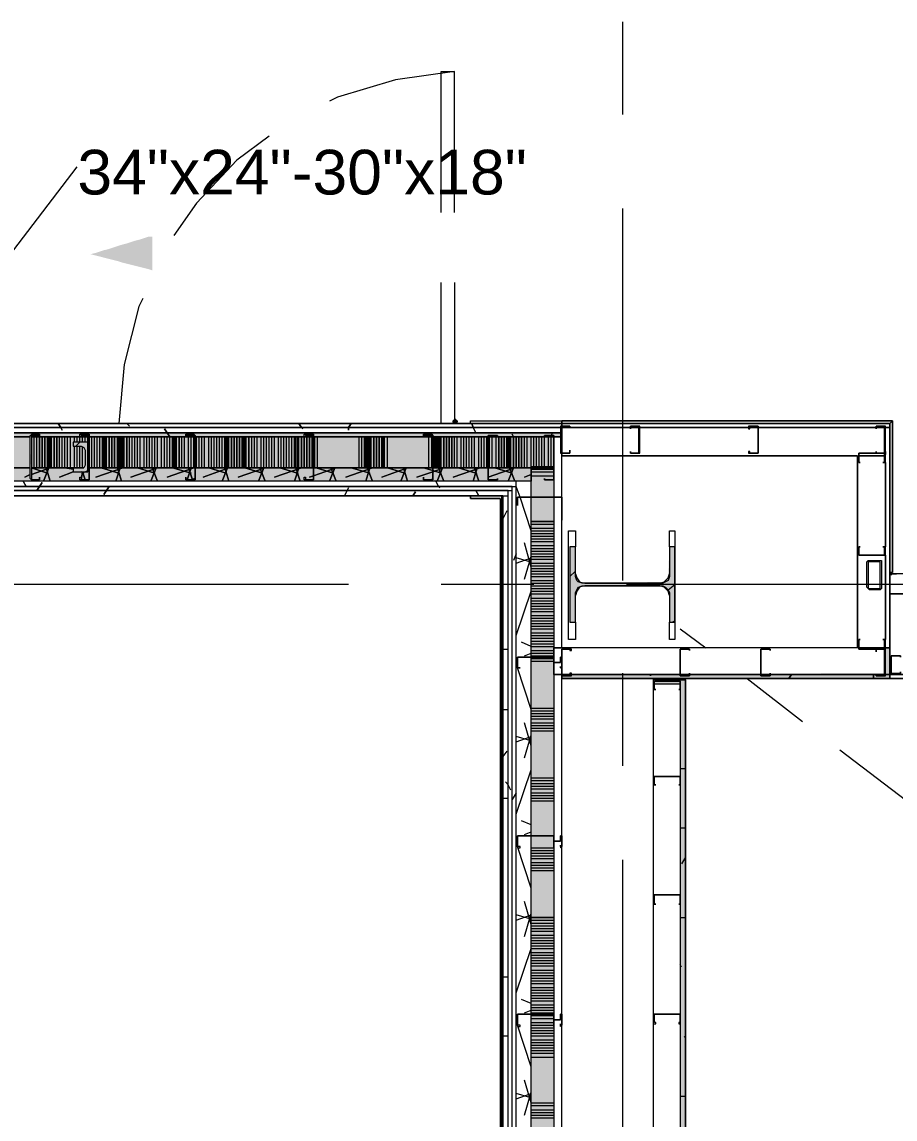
# Model space of a CAD drawing. Header units: metres. Extents: x 39 to 278, y -7 to 151.
# Drawn here: x 71.822 to 74.801, y 32.692 to 36.437 of the extents above; entities that cross this region are included whole.
import ezdxf

# ---------------------------------------------------------------- set-up
doc = ezdxf.new("R2010")
doc.units = ezdxf.units.M
doc.layers.add('HVAC - Ductos', color=5, linetype='Continuous', lineweight=50)
doc.layers.add('PDF_Geometry', color=7, linetype='Continuous', true_color=0xaaaaaa)
doc.layers.add('PDF_Solid Fills', color=7, linetype='Continuous', true_color=0xffffff)
doc.layers.add('PDF_Text', color=7, linetype='Continuous')
doc.styles.add('PDF Helvetica', font='')
doc.styles.get('PDF Helvetica').set_extended_font_data('Helvetica')

msp = doc.modelspace()

# ---------------------------------------------------------------- hatches: boundary and pattern name
at = {"layer": 'HVAC - Ductos', "lineweight": 0, "transparency": 33554559}
msp.add_hatch(color=256, dxfattribs=at).paths.add_polyline_path([(72.2527, 35.5933), (72.2665, 35.5888), (72.2665, 35.7034), (72.2527, 35.7034), (72.239, 35.6988), (72.2253, 35.6942), (72.2069, 35.6896), (72.1794, 35.6804), (72.1611, 35.6758), (72.1198, 35.662), (72.1015, 35.6575), (72.074, 35.6484), (72.0557, 35.6438), (72.1473, 35.6208), (72.1611, 35.6162)])
at = {"layer": 'PDF_Solid Fills', "lineweight": 0, "transparency": 33554559}
for points in [[(70.0985, 35.0342), (70.0985, 35.0204), (73.6598, 35.0204), (73.6598, 35.0342)], [(70.0985, 35.0342), (70.0985, 35.0204), (73.6598, 35.0204), (73.6598, 35.0342)], [(72.0327, 34.9196), (71.9961, 34.915), (71.9961, 34.9012), (72.0465, 34.9012), (72.0465, 35.002), (71.9961, 35.002), (71.9961, 34.9883), (72.0327, 34.9883), (72.0373, 34.9838)], [(72.0465, 34.915), (72.0465, 34.9012), (71.9961, 34.9012), (71.9961, 34.915), (70.1994, 34.915), (70.1994, 34.8692), (73.559, 34.8692), (73.559, 34.915)], [(72.0465, 34.915), (72.0465, 34.9012), (71.9961, 34.9012), (71.9961, 34.915), (70.1994, 34.915), (70.1994, 34.8692), (73.559, 34.8692), (73.559, 34.915)], [(73.5636, 31.945), (73.6369, 31.945), (73.6369, 34.915), (73.559, 34.915), (73.559, 32.44), (73.5636, 32.44)], [(73.7103, 34.5437), (73.7103, 34.6446), (73.6919, 34.6446), (73.6919, 34.3879), (73.7103, 34.3879), (73.7103, 34.4933), (73.7194, 34.5116), (74.0173, 34.5116), (74.0311, 34.4979), (74.0311, 34.3879), (74.0494, 34.3879), (74.0494, 34.6446), (74.0311, 34.6446), (74.0265, 34.5346), (74.0082, 34.5254), (73.7286, 34.5208), (73.7286, 34.5254), (73.7194, 34.53), (73.7148, 34.53), (73.7148, 34.5437)], [(73.6644, 34.1954), (74.7827, 34.1954), (74.7827, 34.3008), (74.769, 34.3008), (74.7644, 34.2137), (73.6644, 34.2092)], [(74.0677, 25.7482), (73.9761, 25.7482), (73.9761, 25.7299), (74.0861, 25.7299), (74.0861, 34.1908), (73.9807, 34.1908), (73.9807, 34.177), (74.0677, 34.177)]]:
    msp.add_hatch(color=256, dxfattribs=at).paths.add_polyline_path(points)
h = msp.add_hatch(color=256, dxfattribs=at)
h.paths.add_polyline_path([(71.8494, 34.915), (71.8494, 35.0204), (70.1215, 35.0204), (70.1215, 34.9196), (70.2269, 34.9196)])
h.paths.add_polyline_path([(73.6369, 34.915), (73.6369, 35.0204), (71.854, 35.0204), (71.854, 34.915), (72.0327, 34.9196), (72.0373, 34.9838), (72.0327, 34.9883), (71.9961, 34.9883), (71.9961, 35.002), (72.0465, 35.002), (72.0465, 34.915)])
h = msp.add_hatch(color=256, dxfattribs=at)
h.paths.add_polyline_path([(71.8494, 34.915), (71.8494, 35.0204), (70.1215, 35.0204), (70.1215, 34.915)])
h.paths.add_polyline_path([(73.6369, 34.915), (73.6369, 35.0204), (71.854, 35.0204), (71.854, 34.915), (72.0327, 34.9196), (72.0373, 34.9838), (72.0327, 34.9883), (71.9961, 34.9883), (71.9961, 35.002), (72.0465, 35.002), (72.0465, 34.915)])
h = msp.add_hatch(color=256, dxfattribs=at)
h.paths.add_polyline_path([(71.8815, 35.025), (71.8815, 35.0296), (71.854, 35.0296)])
h.paths.add_polyline_path([(71.854, 34.9608), (71.8494, 34.9608), (71.8494, 34.8783)])

# ---------------------------------------------------------------- linework, layer by layer
at = {"layer": 'HVAC - Ductos', "lineweight": 0}
msp.add_lwpolyline([(71.7761, 35.6346), (72.0098, 35.9416)], dxfattribs=at)
at = {"layer": 'PDF_Geometry', "lineweight": 0}
for points in [[(73.8707, 36.4366), (73.8707, 36.1204)], [(73.2977, 35.7858), (73.2977, 36.2671), (73.0961, 36.2396), (72.899, 36.18), (72.8715, 36.1662)], [(73.2519, 35.7858), (73.2519, 36.2671), (73.2977, 36.2671)], [(72.6653, 36.0471), (72.5553, 35.9646), (72.4177, 35.8179), (72.3398, 35.7079)], [(73.8707, 35.7996), (73.8707, 34.53)], [(73.2977, 35.5475), (73.2977, 35.0662), (73.2519, 35.0662), (73.2519, 35.5475)], [(72.2344, 35.4925), (72.2207, 35.465), (72.1702, 35.2679), (72.1519, 35.0662), (71.8403, 35.0662)], [(73.6644, 34.8142), (73.6644, 34.8188), (73.6644, 35.0204), (73.6644, 35.0662), (70.0985, 35.0662), (69.4935, 35.0662), (69.2965, 35.0662), (69.0719, 35.0662), (69.0719, 34.9608), (69.2965, 34.9608), (69.2965, 32.8066), (69.4935, 32.8066), (70.0481, 32.8066), (70.0481, 27.0133)], [(73.6644, 35.0662), (70.0985, 35.0662), (73.6644, 35.0662)], [(73.6644, 35.0204), (73.6644, 35.0342), (73.6644, 35.0525), (73.6644, 35.0662), (70.0985, 35.0662), (70.0985, 35.0525), (73.6599, 35.0525)], [(70.0985, 35.0525), (73.6599, 35.0525), (70.1215, 35.0525)], [(73.3023, 35.0662), (73.3023, 35.0708), (73.3069, 35.0708), (73.3069, 35.0754), (73.3023, 35.0754), (73.3023, 35.08), (73.2977, 35.08), (73.2931, 35.0754), (73.2931, 35.0708), (73.2977, 35.0662)], [(73.3023, 35.0662), (73.3023, 35.0708), (73.3069, 35.0708), (73.3069, 35.0754), (73.3023, 35.0754), (73.3023, 35.08), (73.2977, 35.08), (73.2931, 35.0754), (73.2931, 35.0708), (73.2977, 35.0662)], [(73.2977, 35.0754), (73.3023, 35.0754), (73.3023, 35.0708), (73.2977, 35.0708), (73.2931, 35.0708)], [(73.2931, 35.0754), (73.2977, 35.0754)], [(73.2977, 35.0708), (73.3023, 35.0708), (73.3023, 35.0754), (73.2977, 35.0754), (73.2931, 35.0754)], [(73.2931, 35.0754), (73.2977, 35.0754)], [(73.2977, 35.0754), (73.3023, 35.0754), (73.3023, 35.0708), (73.2977, 35.0708), (73.2931, 35.0708)], [(73.2931, 35.0754), (73.2977, 35.0754)], [(73.2977, 35.0754), (73.3023, 35.0754), (73.3023, 35.0708), (73.2977, 35.0708), (73.2931, 35.0708)], [(73.2931, 35.0754), (73.2977, 35.0754)], [(73.2977, 35.0754), (73.3023, 35.0754), (73.3023, 35.0708), (73.2977, 35.0708), (73.2931, 35.0708)], [(73.2931, 35.0754), (73.2977, 35.0754)], [(73.2977, 35.0754), (73.3023, 35.0754), (73.3023, 35.0708), (73.2977, 35.0708), (73.2931, 35.0708)], [(73.2931, 35.0708), (73.2977, 35.0708)], [(73.3527, 35.0662), (73.3527, 35.0754), (73.6644, 35.0754), (73.6644, 35.0662), (73.3527, 35.0662), (73.6644, 35.0662), (73.6644, 35.0754), (74.7919, 35.0754), (74.7828, 35.0662), (74.7828, 34.3008), (74.7828, 34.9562), (74.7828, 35.0662), (74.7828, 34.5575), (74.7919, 34.5575), (74.7828, 34.5575), (74.7828, 35.0662), (74.7828, 34.2092), (74.7828, 34.3008), (74.7828, 34.2092), (74.7828, 34.1954), (73.6644, 34.1954), (73.6644, 34.2092)], [(73.6644, 35.0662), (74.7828, 35.0662)], [(73.6644, 35.0662), (74.7828, 35.0662)], [(74.7644, 34.2092), (74.3427, 34.2092), (74.0677, 34.2092), (73.6644, 34.2092), (73.6644, 34.1954), (74.7828, 34.1954), (74.7828, 34.2092), (74.769, 34.2092), (85.7645, 34.2092), (74.769, 34.2092), (74.7828, 34.2092), (74.7828, 34.3008), (74.7828, 35.0525), (74.769, 35.0525), (74.7828, 35.0525), (74.7828, 35.0662), (73.6644, 35.0662)], [(73.6599, 35.0342), (70.1215, 35.0342), (70.0985, 35.0342), (69.4935, 35.0342), (69.3469, 35.0342), (69.3285, 35.0342), (69.3285, 32.8387), (69.3469, 32.8387), (69.4935, 32.8387), (70.0481, 32.8387), (70.0481, 32.8066), (70.0481, 32.8387), (70.0665, 32.8387)], [(70.0985, 35.0342), (73.6599, 35.0342), (70.0985, 35.0342)], [(71.8494, 35.0204), (71.4461, 35.0204), (71.0381, 35.0204), (70.6348, 35.0204), (70.2269, 35.0204), (70.1215, 35.0204), (70.0985, 35.0204), (70.1215, 35.0204), (70.1215, 34.915), (70.2269, 34.915), (70.6348, 34.915), (71.0381, 34.915), (71.4461, 34.915), (71.8494, 34.915)], [(71.4461, 35.0204), (71.8494, 35.0204), (71.4461, 35.0204)], [(71.854, 35.025), (71.854, 35.025)], [(72.0465, 34.915), (72.0511, 34.915), (72.4131, 34.915), (72.8165, 34.915), (73.2244, 34.915), (73.4123, 34.915), (73.6369, 34.915), (73.6369, 35.0204), (73.4123, 35.0204), (73.2244, 35.0204), (72.8165, 35.0204), (72.4131, 35.0204), (72.0511, 35.0204), (71.854, 35.0204)], [(71.8815, 35.0204), (71.8815, 35.0204)], [(72.0511, 35.025), (72.0511, 35.025)], [(72.3811, 35.0204), (72.3811, 35.0204)], [(72.8165, 35.025), (72.8165, 35.025)], [(73.1923, 35.0204), (73.1923, 35.0204)], [(73.6049, 35.0204), (73.6049, 35.0204)], [(73.6599, 35.0204), (73.6369, 35.0204), (73.6369, 34.915), (73.6369, 34.8188), (73.6369, 34.8142), (73.6369, 34.3008), (73.6369, 34.2092), (73.6369, 31.945), (73.6369, 31.8304), (73.6369, 31.2208), (73.6369, 30.6112), (73.6369, 30.0016), (73.6369, 29.392), (73.6369, 28.7825), (73.6369, 28.1729)], [(73.559, 32.44), (73.559, 33.0496), (73.559, 33.6592), (73.559, 34.2687), (73.559, 34.8142), (73.559, 34.8188), (73.559, 34.8692), (73.559, 34.915), (73.559, 34.8692), (70.1994, 34.8692)], [(71.4461, 34.915), (71.8494, 34.915), (71.4461, 34.915)], [(71.854, 34.915), (72.0327, 34.915)], [(73.5086, 31.945), (73.5131, 31.945), (73.5086, 31.945), (73.5086, 34.8188), (73.5086, 34.8508), (73.5086, 34.8692), (70.2498, 34.8692), (70.2498, 34.8508), (70.2498, 34.8188), (70.2498, 34.2779), (70.2498, 34.8508), (70.2635, 34.8508), (70.2635, 32.99), (70.2498, 32.99), (70.1994, 32.99), (70.0939, 32.99), (70.0939, 26.9124)], [(71.8815, 34.8829), (71.8815, 34.8829)], [(72.3811, 34.8829), (72.3811, 34.8829)], [(73.1923, 34.8829), (73.1923, 34.8829)], [(73.6049, 34.8783), (73.6049, 34.8783)], [(73.4949, 25.1157), (73.4949, 27.9161), (73.4949, 31.945), (73.4949, 34.8188), (73.4949, 34.837), (73.4949, 34.8508), (70.2635, 34.8508), (70.2635, 34.837), (70.2635, 34.8188), (70.2635, 32.99), (70.2635, 26.8391), (70.2635, 26.8115), (70.2635, 25.1157)], [(73.4811, 25.1157), (73.4811, 27.9161), (73.4811, 31.945), (73.4811, 34.8188), (73.4811, 34.837), (70.2819, 34.837), (70.2819, 34.8188), (70.2819, 32.99), (70.2819, 26.8391), (70.2819, 26.8115), (70.2819, 25.1157)], [(70.2956, 26.8115), (70.2956, 32.99), (70.2956, 34.8188), (73.4627, 34.8188), (73.4627, 31.945), (73.4627, 27.9161)], [(70.2956, 34.8188), (73.4627, 34.8188), (70.2956, 34.8188)], [(73.3527, 34.8188), (73.4627, 34.8188), (73.3527, 34.8188)], [(73.3527, 34.8188), (73.3527, 34.8188)], [(73.3527, 34.8188), (73.3527, 34.8188)], [(73.3527, 34.8188), (73.4627, 34.8188), (73.3527, 34.8188)], [(73.3527, 34.8188), (73.3527, 34.8188)], [(73.3527, 34.8188), (73.3527, 34.8188)], [(73.4627, 34.8188), (73.3527, 34.8188)], [(73.3527, 34.8096), (73.3527, 34.8142)], [(73.3527, 34.8142), (73.3527, 34.8096)], [(73.3527, 34.8096), (73.3527, 34.8096)], [(73.3527, 34.8096), (73.3527, 34.8096)], [(73.4536, 34.8096), (73.3527, 34.8096)], [(73.4536, 34.8096), (73.3527, 34.8096)], [(73.4627, 25.1157), (73.4627, 27.9161), (73.4536, 27.9161), (73.4581, 27.9161), (73.4627, 27.9161), (73.4627, 31.945), (73.4627, 34.8188)], [(73.4581, 34.8188), (73.4581, 31.945), (73.4627, 31.945), (73.4536, 31.945), (73.4581, 31.945)], [(73.4536, 34.8096), (73.4536, 31.945)], [(73.4536, 34.8096), (73.4536, 31.945)], [(73.4627, 31.945), (73.4627, 34.8188), (73.4627, 31.945)], [(73.4627, 34.8188), (73.4627, 31.945)], [(74.7644, 34.3008), (74.6773, 34.3008), (73.6644, 34.3008), (73.6644, 34.7362)], [(73.7103, 34.3879), (73.7103, 34.3283), (73.6873, 34.3283), (73.6873, 34.6996), (73.7103, 34.6996), (73.7103, 34.6446)], [(74.0311, 34.6446), (74.0311, 34.6996), (74.0495, 34.6996), (74.0495, 34.3283), (74.0311, 34.3283), (74.0311, 34.3879)], [(74.7507, 34.5942), (74.7507, 34.5942)], [(73.6919, 34.5437), (73.7103, 34.562)], [(73.7103, 34.5529), (73.7148, 34.5392), (73.724, 34.5254), (73.7423, 34.5208), (73.999, 34.5208), (74.0127, 34.5254), (74.0265, 34.5392), (74.0311, 34.5529)], [(74.8286, 34.5529), (74.7828, 34.5529), (74.7873, 34.5529), (74.7873, 34.5483), (74.7873, 34.5529), (74.8057, 34.5529)], [(72.9357, 34.5162), (71.6615, 34.5162)], [(73.5681, 34.5162), (73.2519, 34.5162)], [(74.0311, 34.4796), (74.0265, 34.4933), (74.0127, 34.5071), (73.999, 34.5116), (73.7423, 34.5116), (73.724, 34.5071), (73.7148, 34.4933), (73.7103, 34.4796)], [(75.1541, 34.5162), (73.8845, 34.5162)], [(74.0265, 34.4979), (74.0495, 34.5162)], [(74.8286, 34.4842), (74.7873, 34.4842), (74.7828, 34.4842), (74.8286, 34.4842)], [(74.0403, 34.3879), (74.0495, 34.3925)], [(74.0677, 34.365), (74.1549, 34.3008)], [(74.7644, 34.3008), (74.6773, 34.3008), (74.7644, 34.3008), (74.6773, 34.3008), (73.6369, 34.3008), (73.6369, 34.2092), (73.6644, 34.2092), (74.0677, 34.2092), (74.3427, 34.2092), (74.7644, 34.2092), (74.7278, 34.2092), (74.7644, 34.2092), (74.3427, 34.2092), (74.0677, 34.2092), (73.6644, 34.2092), (73.6369, 34.2092), (73.6369, 34.3008), (73.6644, 34.3008)], [(73.6644, 33.6592), (73.6644, 34.1954), (74.7828, 34.1954), (74.7828, 34.3008), (74.769, 34.3008)], [(74.769, 34.2962), (74.769, 34.3008), (74.7828, 34.3008), (74.769, 34.3008)], [(74.7828, 34.3008), (74.7828, 34.3008)], [(73.6644, 34.1954), (73.6644, 34.1954)], [(73.6644, 34.1954), (74.7828, 34.1954), (73.6644, 34.1954)], [(73.8707, 34.2137), (73.8707, 33.8974)], [(73.9761, 26.1195), (73.9761, 25.7482), (73.9761, 25.7299), (74.0861, 25.7299), (74.0861, 34.1954), (73.9761, 34.1954), (73.9761, 34.1908), (73.9761, 34.1862)], [(74.0677, 34.1908), (74.0677, 34.1954), (73.9761, 34.1954)], [(73.9761, 34.1954), (73.9761, 34.1908)], [(73.9761, 34.1908), (74.0677, 34.1908), (74.0861, 34.1908), (74.0861, 25.7299), (74.0677, 25.7299), (73.9761, 25.7299), (74.0677, 25.7299)], [(74.2969, 34.1954), (74.4849, 34.0487)], [(73.9807, 34.177), (74.0677, 34.177), (74.0677, 25.7482), (73.9761, 25.7482)], [(73.9761, 34.1587), (73.9761, 33.8608)], [(74.6132, 33.9525), (74.8653, 33.76)], [(73.9761, 33.8333), (73.9761, 33.4529)], [(73.6644, 33.627), (73.6644, 33.627)], [(73.6644, 33.0496), (73.6644, 33.6224)], [(73.8707, 33.5767), (73.8707, 32.3071)], [(73.9761, 33.4254), (73.9761, 33.0496)], [(73.5865, 33.0496), (73.5865, 33.0496)], [(73.6644, 32.44), (73.6644, 33.0129)], [(73.9761, 33.0175), (73.9761, 32.6416)]]:
    msp.add_lwpolyline(points, dxfattribs=at)
for points in [[(73.3527, 35.0662), (73.3527, 35.0754), (73.6644, 35.0754), (73.6644, 35.0662), (70.1215, 35.0662), (70.0985, 35.0662), (70.0985, 35.0754), (71.7898, 35.0754), (71.7898, 35.0662)], [(73.2977, 35.0662), (73.2931, 35.0708), (73.2931, 35.0754), (73.2977, 35.08), (73.3023, 35.08), (73.3023, 35.0754), (73.3069, 35.0754), (73.3069, 35.0708), (73.3023, 35.0708), (73.3023, 35.0662), (73.3023, 35.0708), (73.3069, 35.0708), (73.3069, 35.0754), (73.3023, 35.0754), (73.3023, 35.08), (73.2977, 35.08), (73.2931, 35.0754), (73.2931, 35.0708)], [(73.2977, 35.0662), (73.3023, 35.0662), (73.3023, 35.0708), (73.3069, 35.0708), (73.3023, 35.0754), (73.3023, 35.08), (73.2977, 35.08), (73.2931, 35.0754), (73.2931, 35.0708)], [(73.2977, 35.0662), (73.3023, 35.0662), (73.3023, 35.0708), (73.3069, 35.0708), (73.3023, 35.0754), (73.3023, 35.08), (73.2977, 35.08), (73.2931, 35.0754), (73.2931, 35.0708)], [(73.2977, 35.0662), (73.2931, 35.0708), (73.2931, 35.0754), (73.2977, 35.08), (73.3023, 35.08), (73.3023, 35.0754), (73.3069, 35.0754), (73.3069, 35.0708), (73.3023, 35.0708), (73.3023, 35.0662), (73.3023, 35.0708), (73.3069, 35.0708), (73.3069, 35.0754), (73.3023, 35.0754), (73.3023, 35.08), (73.2977, 35.08), (73.2931, 35.0754), (73.2931, 35.0708)], [(73.2977, 35.0662), (73.3023, 35.0662), (73.3023, 35.0708), (73.3069, 35.0708), (73.3023, 35.0754), (73.3023, 35.08), (73.2977, 35.08), (73.2931, 35.0754), (73.2931, 35.0708)], [(73.2977, 35.0662), (73.3023, 35.0662), (73.3023, 35.0708), (73.3069, 35.0708), (73.3023, 35.0754), (73.3023, 35.08), (73.2977, 35.08), (73.2931, 35.0754), (73.2931, 35.0708)], [(73.2977, 35.0662), (73.3023, 35.0662), (73.3023, 35.0708), (73.3069, 35.0708), (73.3023, 35.0754), (73.3023, 35.08), (73.2977, 35.08), (73.2931, 35.0754), (73.2931, 35.0708)], [(73.2977, 35.0662), (73.3023, 35.0662), (73.3023, 35.0708), (73.3069, 35.0708), (73.3023, 35.0754), (73.3023, 35.08), (73.2977, 35.08), (73.2931, 35.0754), (73.2931, 35.0708)], [(73.2977, 35.0754), (73.3023, 35.0754), (73.3023, 35.0708), (73.2977, 35.0708), (73.2931, 35.0708), (73.2977, 35.0708), (73.3023, 35.0708), (73.3023, 35.0754), (73.2977, 35.0754), (73.2931, 35.0754)], [(73.2977, 35.0754), (73.2931, 35.0754), (73.2977, 35.0754), (73.3023, 35.0754), (73.3023, 35.0708), (73.2977, 35.0708), (73.2931, 35.0708), (73.2977, 35.0708), (73.3023, 35.0708), (73.3023, 35.0754)], [(73.2977, 35.0754), (73.2931, 35.0754), (73.2977, 35.0754), (73.3023, 35.0754), (73.3023, 35.0708), (73.2977, 35.0708), (73.2931, 35.0708), (73.2977, 35.0708), (73.3023, 35.0708), (73.3023, 35.0754)], [(73.2977, 35.0754), (73.2931, 35.0754), (73.2977, 35.0754), (73.3023, 35.0754), (73.3023, 35.0708), (73.2977, 35.0708), (73.2931, 35.0708), (73.2977, 35.0708), (73.3023, 35.0708), (73.3023, 35.0754)], [(73.2977, 35.0708), (73.3023, 35.0708), (73.3023, 35.0754), (73.2977, 35.0754), (73.2931, 35.0754), (73.2931, 35.0708)], [(73.6919, 35.0571), (73.6644, 35.0571), (73.6599, 35.0571), (73.6599, 35.0525), (73.6599, 34.9654), (73.6644, 34.9654), (73.6919, 34.9654), (73.6919, 34.9746), (73.6919, 34.9654), (73.6644, 34.9654), (73.6644, 35.0525), (73.6644, 35.0571), (73.6919, 35.0571), (73.6919, 35.0525)], [(73.6644, 35.0754), (73.6644, 35.0662), (73.6644, 34.9608), (73.6644, 35.0525), (73.6644, 35.0662), (74.7828, 35.0662), (73.6644, 35.0662), (74.7828, 35.0662), (74.7919, 35.0754), (74.7919, 34.5575), (74.7919, 35.0754)], [(73.9257, 35.0525), (73.6644, 35.0525)], [(73.8982, 34.9654), (73.9257, 34.9654), (73.9303, 34.9654), (73.9303, 35.0525), (73.9303, 35.0571), (73.9257, 35.0571), (73.8982, 35.0571), (73.8982, 35.0479), (73.8982, 35.0571), (73.9257, 35.0571), (73.9257, 35.0525), (73.9257, 34.9654), (73.8982, 34.9654), (73.8982, 34.97)], [(74.7644, 35.0525), (74.3336, 35.0525), (73.9303, 35.0525), (74.3336, 35.0525)], [(74.3015, 34.9654), (74.3336, 34.9654), (74.3336, 35.0525), (74.3336, 35.0571), (74.3015, 35.0571), (74.3015, 35.0479), (74.3061, 35.0479), (74.3061, 35.0571), (74.3336, 35.0571), (74.3336, 35.0525), (74.3336, 34.9654), (74.3061, 34.9654), (74.3061, 34.97), (74.3015, 34.97)], [(74.7369, 34.9654), (74.7644, 34.9654), (74.769, 34.9654), (74.769, 34.97), (74.769, 35.0571), (74.7644, 35.0571), (74.7369, 35.0571), (74.7369, 35.0479), (74.7369, 35.0571), (74.7644, 35.0571), (74.7644, 34.97), (74.7644, 34.9654), (74.7369, 34.9654), (74.7369, 34.97)], [(71.854, 34.8738), (71.8494, 34.8783), (71.8494, 35.025), (71.854, 35.025), (71.854, 35.0296), (71.8815, 35.0296), (71.8815, 35.0204), (71.8815, 35.025), (71.854, 35.025), (71.854, 34.8783), (71.854, 34.8738), (71.8815, 34.8738)], [(73.6599, 35.0204), (73.6369, 35.0204), (73.4123, 35.0204), (73.2244, 35.0204), (72.8165, 35.0204), (72.4131, 35.0204), (72.0511, 35.0204), (71.854, 35.0204), (72.0511, 35.0204), (72.4131, 35.0204), (72.8165, 35.0204), (73.2244, 35.0204), (73.4123, 35.0204), (73.6369, 35.0204)], [(72.0511, 35.0296), (72.0511, 35.025), (72.0511, 34.8783), (72.0511, 34.8738), (72.019, 34.8738), (72.019, 34.8829), (72.0235, 34.8829), (72.0235, 34.8738), (72.0511, 34.8738), (72.0511, 34.8783), (72.0511, 35.025), (72.0235, 35.025), (72.0235, 35.0204), (72.019, 35.0204), (72.019, 35.0296)], [(72.4085, 35.0296), (72.4131, 35.025), (72.4131, 34.8783), (72.4131, 34.8738), (72.4085, 34.8738), (72.3811, 34.8738), (72.3811, 34.8829), (72.3811, 34.8738), (72.4085, 34.8738), (72.4085, 34.8783), (72.4131, 34.8783), (72.4131, 35.025), (72.4085, 35.025), (72.3811, 35.025), (72.3811, 35.0204), (72.3811, 35.0296)], [(72.8165, 35.0296), (72.8165, 35.025), (72.8165, 34.8783), (72.8165, 34.8738), (72.7844, 34.8738), (72.7844, 34.8829), (72.789, 34.8829), (72.789, 34.8738), (72.8165, 34.8738), (72.8165, 34.8783), (72.8165, 35.025), (72.789, 35.025), (72.789, 35.0204), (72.7844, 35.0204), (72.7844, 35.0296)], [(73.2199, 35.0296), (73.2244, 35.025), (73.2244, 34.8783), (73.2244, 34.8738), (73.2199, 34.8738), (73.1923, 34.8738), (73.1923, 34.8829), (73.1923, 34.8738), (73.2199, 34.8738), (73.2244, 34.8783), (73.2244, 35.025), (73.2199, 35.025), (73.1923, 35.025), (73.1923, 35.0204), (73.1923, 35.0296)], [(73.4444, 35.025), (73.4169, 35.025), (73.4123, 35.025), (73.4123, 34.8783), (73.4123, 34.8738), (73.4169, 34.8738), (73.4444, 34.8738), (73.4444, 34.8783), (73.4444, 34.8738), (73.4169, 34.8738), (73.4123, 34.8738), (73.4123, 34.8783), (73.4123, 35.025), (73.4169, 35.025), (73.4444, 35.025), (73.4444, 35.0204)], [(73.6049, 35.0204), (73.6049, 35.025)], [(73.6323, 35.025), (73.6369, 35.025), (73.6369, 34.8783), (73.6369, 34.8738), (73.6323, 34.8738), (73.6049, 34.8738), (73.6049, 34.8783), (73.6049, 34.8738), (73.6323, 34.8738), (73.6369, 34.8738), (73.6369, 34.8783), (73.6369, 35.025), (73.6323, 35.025), (73.6049, 35.025)], [(72.0465, 35.002), (71.9961, 35.002), (71.9961, 34.9883), (72.0235, 34.9883), (72.0327, 34.9838), (72.0373, 34.9746), (72.0373, 34.9242), (72.0327, 34.915), (72.0235, 34.915), (71.9961, 34.915), (71.9961, 34.9012), (72.0465, 34.9012)], [(74.6728, 34.9562), (74.6728, 34.3008), (74.6728, 34.9562), (73.6644, 34.9562)], [(74.769, 34.9333), (74.769, 34.9608), (74.7644, 34.9654), (74.6773, 34.9654), (74.6773, 34.9608), (74.6773, 34.9333), (74.6819, 34.9333), (74.6773, 34.9333), (74.6773, 34.9608), (74.6773, 34.9654), (74.7644, 34.9654), (74.7644, 34.9608), (74.7644, 34.9333), (74.7599, 34.9333)], [(74.7644, 34.9562), (74.6773, 34.9562)], [(74.769, 34.97), (74.769, 34.9608)], [(71.854, 34.915), (72.0327, 34.915)], [(72.0465, 34.915), (72.0511, 34.915), (72.4131, 34.915), (72.8165, 34.915), (73.2244, 34.915), (73.4123, 34.915), (73.559, 34.915), (73.4123, 34.915), (73.2244, 34.915), (72.8165, 34.915), (72.4131, 34.915), (72.0511, 34.915)], [(74.769, 34.6446), (74.769, 34.9333)], [(73.5086, 34.8692), (70.2498, 34.8692), (70.2498, 34.8508), (73.5086, 34.8508)], [(71.8815, 34.8829), (71.8815, 34.8738)], [(73.4949, 34.8508), (70.2635, 34.8508), (70.2635, 34.837), (73.4949, 34.837)], [(73.4811, 34.837), (70.2819, 34.837), (70.2819, 34.8188), (73.4811, 34.8188)], [(73.3527, 34.8188), (73.4627, 34.8188), (70.2956, 34.8188), (71.7898, 34.8188), (73.3527, 34.8188), (73.4627, 34.8188), (73.3527, 34.8188), (73.3527, 34.8142), (73.3527, 34.8188), (73.4581, 34.8188)], [(73.3527, 34.8096), (73.3527, 34.8142), (73.3527, 34.8096), (73.4536, 34.8096)], [(73.4536, 34.8096), (73.3527, 34.8096)], [(73.5131, 34.8142), (73.5131, 34.7866), (73.5131, 34.8142), (73.6644, 34.8142), (73.6644, 34.7362), (73.6644, 34.8142)], [(74.0311, 34.3879), (74.0495, 34.3879), (74.0495, 34.6446), (74.0311, 34.6446), (74.0311, 34.5437), (74.0265, 34.53), (74.0173, 34.5254), (74.0082, 34.5208), (73.7332, 34.5208), (73.7194, 34.5254), (73.7148, 34.53), (73.7103, 34.5437), (73.7103, 34.6446), (73.6919, 34.6446), (73.6919, 34.3879), (73.7103, 34.3879), (73.7103, 34.4887), (73.7148, 34.4979), (73.7194, 34.5071), (73.7332, 34.5116), (74.0082, 34.5116), (74.0173, 34.5071), (74.0265, 34.4979), (74.0311, 34.4887)], [(74.6773, 34.6446), (74.6773, 34.617), (74.7644, 34.617), (74.769, 34.617), (74.769, 34.6446), (74.7599, 34.6446), (74.7644, 34.6446), (74.7644, 34.617), (74.6773, 34.617), (74.6773, 34.6446), (74.6819, 34.6446)], [(74.769, 34.3283), (74.769, 34.617)], [(74.714, 34.4979), (74.7095, 34.5025), (74.7049, 34.5071), (74.7049, 34.5942), (74.7095, 34.5987), (74.714, 34.5987), (74.7507, 34.5987), (74.7553, 34.5987), (74.7553, 34.5942), (74.7553, 34.5071), (74.7553, 34.5025), (74.7507, 34.4979)], [(74.7507, 34.5071), (74.7507, 34.5942), (74.714, 34.5942), (74.7095, 34.5942), (74.7095, 34.5071), (74.7095, 34.5025), (74.714, 34.5025), (74.7507, 34.5025)], [(74.6773, 34.3283), (74.6773, 34.3008), (74.6773, 34.2962), (74.7644, 34.2962), (74.769, 34.3008), (74.769, 34.3283), (74.7599, 34.3283), (74.7644, 34.3283), (74.7644, 34.3008), (74.7644, 34.2962), (74.6773, 34.2962), (74.6773, 34.3008), (74.6773, 34.3283), (74.6819, 34.3283)], [(73.6369, 34.2321), (73.6369, 34.2504), (73.6599, 34.2504), (73.6599, 34.2687), (73.6644, 34.2687), (73.6644, 34.2321), (73.6599, 34.2321), (73.6599, 34.2366), (73.6599, 34.2321), (73.6644, 34.2321), (73.6644, 34.2687), (73.6599, 34.2687), (73.6599, 34.2504), (73.6369, 34.2504), (73.6369, 34.2687), (73.5131, 34.2687), (73.5131, 34.2321), (73.5223, 34.2321), (73.5131, 34.2321), (73.5131, 34.2687), (73.6369, 34.2687)], [(73.6965, 34.2962), (73.6644, 34.2962), (73.6644, 34.2046), (73.6965, 34.2046), (73.6965, 34.2137), (73.6919, 34.2137), (73.6919, 34.2046), (73.6644, 34.2046), (73.6644, 34.2962), (73.6919, 34.2962), (73.6919, 34.2916), (73.6965, 34.2916)], [(74.0998, 34.2962), (74.0723, 34.2962), (74.0677, 34.2962), (74.0677, 34.2046), (74.0723, 34.2046), (74.0998, 34.2046), (74.0998, 34.2137), (74.0998, 34.2046), (74.0723, 34.2046), (74.0677, 34.2046), (74.0677, 34.2962), (74.0723, 34.2962), (74.0998, 34.2962), (74.0998, 34.2916)], [(74.3748, 34.2962), (74.3473, 34.2962), (74.3427, 34.2962), (74.3427, 34.2046), (74.3473, 34.2046), (74.3748, 34.2046), (74.3748, 34.2137), (74.3748, 34.2046), (74.3473, 34.2046), (74.3427, 34.2046), (74.3427, 34.2962), (74.3473, 34.2962), (74.3748, 34.2962), (74.3748, 34.2916)], [(74.7369, 34.2046), (74.7644, 34.2046), (74.769, 34.2046), (74.769, 34.2962), (74.7644, 34.2962), (74.7369, 34.2962), (74.7369, 34.287), (74.7369, 34.2962), (74.7644, 34.2962), (74.7644, 34.2046), (74.7369, 34.2046), (74.7369, 34.2092)], [(74.7919, 34.2092), (74.7873, 34.2092), (74.7873, 34.2137), (74.7873, 34.2733), (74.7919, 34.2733), (74.8194, 34.2733), (74.8194, 34.2687), (74.8194, 34.2733), (74.7919, 34.2733), (74.7873, 34.2733), (74.7873, 34.2137), (74.7919, 34.2137), (74.8194, 34.2137), (74.8194, 34.2183), (74.8194, 34.2092)], [(74.0677, 34.1587), (74.0677, 34.1862), (74.0677, 34.1908), (73.9807, 34.1908), (73.9761, 34.1908), (73.9761, 34.1862), (73.9761, 34.1587), (73.9853, 34.1587), (73.9807, 34.1587), (73.9807, 34.1862), (74.0677, 34.1862), (74.0677, 34.1587), (74.0632, 34.1587)], [(74.7278, 34.1954), (74.7278, 34.2092), (74.7644, 34.2092), (74.7278, 34.2092), (74.7278, 34.1954), (85.7645, 34.1954), (85.7645, 34.2092), (74.769, 34.2092), (85.7645, 34.2092), (85.7645, 34.1954)], [(74.0677, 33.8333), (74.0677, 33.8608), (73.9807, 33.8608), (73.9761, 33.8608), (73.9761, 33.8333), (73.9853, 33.8333), (73.9807, 33.8333), (73.9807, 33.8608), (74.0677, 33.8608), (74.0677, 33.8333), (74.0632, 33.8333)], [(73.6369, 33.6178), (73.6369, 33.6408), (73.6599, 33.6408), (73.6599, 33.6592), (73.6644, 33.6592), (73.6644, 33.6224), (73.6599, 33.6224), (73.6599, 33.627), (73.6599, 33.6224), (73.6599, 33.6178), (73.6644, 33.6224), (73.6644, 33.6592), (73.6599, 33.6592), (73.6599, 33.6408), (73.6369, 33.6408), (73.6369, 33.6592), (73.5131, 33.6592), (73.5131, 33.6224), (73.5131, 33.6178), (73.5223, 33.6178), (73.5223, 33.6224), (73.5131, 33.6224), (73.5131, 33.6592), (73.6369, 33.6592)], [(74.0677, 33.4254), (74.0677, 33.4529), (74.0677, 33.4575), (73.9807, 33.4575), (73.9761, 33.4575), (73.9761, 33.4529), (73.9761, 33.4254), (73.9853, 33.4254), (73.9807, 33.4254), (73.9807, 33.4529), (73.9807, 33.4575), (74.0677, 33.4575), (74.0677, 33.4529), (74.0677, 33.4254), (74.0632, 33.4254)], [(73.6369, 33.0083), (73.6369, 33.0312), (73.6599, 33.0312), (73.6599, 33.0496), (73.6644, 33.0496), (73.6644, 33.0129), (73.6599, 33.0083), (73.6599, 33.0129), (73.6599, 33.0175), (73.6599, 33.0129), (73.6599, 33.0083), (73.6644, 33.0129), (73.6644, 33.0496), (73.6599, 33.0496), (73.6599, 33.0312), (73.6369, 33.0312), (73.6369, 33.0496), (73.5131, 33.0496), (73.5131, 33.0129), (73.5131, 33.0083), (73.5223, 33.0083), (73.5223, 33.0129), (73.5131, 33.0129), (73.5131, 33.0496), (73.6369, 33.0496)], [(74.0677, 33.0175), (74.0677, 33.0496), (73.9807, 33.0496), (73.9761, 33.0496), (73.9761, 33.0175), (73.9853, 33.0175), (73.9853, 33.0221), (73.9807, 33.0221), (73.9807, 33.0496), (74.0677, 33.0496), (74.0677, 33.0221), (74.0632, 33.0221), (74.0632, 33.0175)]]:
    msp.add_lwpolyline(points, close=True, dxfattribs=at)
at = {"layer": 'PDF_Geometry', "color": 254, "lineweight": 0, "true_color": 0xeaeaea}
for points in [[(71.9457, 35.0662), (71.9548, 35.0525), (71.9594, 35.0433), (71.9548, 35.0525)], [(72.1794, 35.0662), (72.1885, 35.0571)], [(72.7661, 35.0662), (72.7753, 35.0525), (72.7799, 35.0479), (72.7753, 35.0525)], [(72.9357, 35.0525), (72.9449, 35.0662), (72.9357, 35.0525), (72.9357, 35.0433)], [(73.3573, 35.0662), (73.3619, 35.0525), (73.3711, 35.0342), (73.3619, 35.0525)], [(72.3169, 35.0342), (72.3261, 35.0204), (72.3169, 35.0342), (72.3077, 35.0479)], [(72.8027, 35.0204), (72.8073, 35.025), (72.8119, 35.0342), (72.8073, 35.025)], [(73.4949, 35.0296), (73.4994, 35.0204)], [(73.6231, 35.0204), (73.6277, 35.025), (73.6323, 35.0342), (73.6277, 35.025)], [(71.8265, 34.8692), (71.8357, 34.8508)], [(71.8815, 34.8508), (71.8907, 34.8646), (71.8815, 34.8508), (71.8723, 34.837)], [(73.2336, 34.8692), (73.2427, 34.8508), (73.2473, 34.8462), (73.2427, 34.8508)], [(72.1107, 34.837), (72.1198, 34.8508), (72.1107, 34.837), (72.1015, 34.8233)], [(72.9311, 34.837), (72.9357, 34.8462), (72.9311, 34.837), (72.9219, 34.8188)], [(73.1557, 34.8188), (73.1648, 34.8325)], [(73.3665, 34.837), (73.3711, 34.837), (73.3803, 34.8188), (73.3711, 34.837)]]:
    msp.add_lwpolyline(points, close=True, dxfattribs=at)
at = {"layer": 'PDF_Geometry', "color": 254, "lineweight": 0, "true_color": 0xd4d4d4}
for points in [[(71.8631, 34.915), (71.8631, 35.0204)], [(71.8723, 34.915), (71.8723, 35.0204)], [(71.8815, 34.915), (71.8815, 35.0204)], [(71.909, 34.915), (71.909, 35.0204)], [(71.9135, 34.915), (71.9135, 35.0204)], [(71.9181, 34.915), (71.9181, 35.0204)], [(71.9227, 34.915), (71.9227, 35.0204)], [(71.9503, 34.915), (71.9503, 35.0204)], [(71.9594, 34.915), (71.9594, 35.0204)], [(71.9685, 34.915), (71.9685, 35.0204)], [(71.9777, 34.915), (71.9777, 35.0204)], [(71.9869, 34.915), (71.9869, 35.0204)], [(72.0007, 35.002), (72.0007, 35.0204)], [(72.0098, 35.002), (72.0098, 35.0204)], [(72.019, 35.002), (72.019, 35.0204)], [(72.0281, 35.002), (72.0281, 35.0204)], [(72.0373, 35.002), (72.0373, 35.0204)], [(72.0465, 34.915), (72.0465, 35.0204)], [(72.0603, 34.915), (72.0603, 35.0204)], [(72.0694, 34.915), (72.0694, 35.0204)], [(72.0785, 34.915), (72.0785, 35.0204)], [(72.0877, 34.915), (72.0877, 35.0204)], [(72.0969, 34.915), (72.0969, 35.0204)], [(72.1015, 34.915), (72.1015, 35.0204)], [(72.1061, 34.915), (72.1061, 35.0204)], [(72.1107, 34.915), (72.1107, 35.0204)], [(72.1473, 34.915), (72.1473, 35.0204)], [(72.1519, 34.915), (72.1519, 35.0204)], [(72.1565, 34.915), (72.1565, 35.0204)], [(72.1611, 34.915), (72.1611, 35.0204)], [(72.1657, 34.915), (72.1657, 35.0204)], [(72.1702, 34.915), (72.1702, 35.0204)], [(72.1885, 34.915), (72.1885, 35.0204)], [(72.1977, 34.915), (72.1977, 35.0204)], [(72.2069, 34.915), (72.2069, 35.0204)], [(72.2161, 34.915), (72.2161, 35.0204)], [(72.2253, 34.915), (72.2253, 35.0204)], [(72.239, 34.915), (72.239, 35.0204)], [(72.2481, 34.915), (72.2481, 35.0204)], [(72.2573, 34.915), (72.2573, 35.0204)], [(72.2665, 34.915), (72.2665, 35.0204)], [(72.2757, 34.915), (72.2757, 35.0204)], [(72.2848, 34.915), (72.2848, 35.0204)], [(72.2985, 34.915), (72.2985, 35.0204)], [(72.3077, 34.915), (72.3077, 35.0204)], [(72.3169, 34.915), (72.3169, 35.0204)], [(72.3261, 34.915), (72.3261, 35.0204)], [(72.3353, 34.915), (72.3353, 35.0204)], [(72.3444, 34.915), (72.3444, 35.0204)], [(72.349, 34.915), (72.349, 35.0204)], [(72.3673, 34.915), (72.3673, 35.0204)], [(72.3765, 34.915), (72.3765, 35.0204)], [(72.3903, 34.915), (72.3903, 35.0204)], [(72.3994, 34.915), (72.3994, 35.0204)], [(72.4085, 34.915), (72.4085, 35.0204)], [(72.4177, 34.915), (72.4177, 35.0204)], [(72.4269, 34.915), (72.4269, 35.0204)], [(72.4361, 34.915), (72.4361, 35.0204)], [(72.4452, 34.915), (72.4452, 35.0204)], [(72.459, 34.915), (72.459, 35.0204)], [(72.4681, 34.915), (72.4681, 35.0204)], [(72.4773, 34.915), (72.4773, 35.0204)], [(72.4865, 34.915), (72.4865, 35.0204)], [(72.4957, 34.915), (72.4957, 35.0204)], [(72.5048, 34.915), (72.5048, 35.0204)], [(72.514, 34.915), (72.514, 35.0204)], [(72.5185, 34.915), (72.5185, 35.0204)], [(72.5231, 34.915), (72.5231, 35.0204)], [(72.5277, 34.915), (72.5277, 35.0204)], [(72.5735, 34.915), (72.5735, 35.0204)], [(72.5781, 34.915), (72.5781, 35.0204)], [(72.5827, 34.915), (72.5827, 35.0204)], [(72.5873, 34.915), (72.5873, 35.0204)], [(72.6057, 34.915), (72.6057, 35.0204)], [(72.6148, 34.915), (72.6148, 35.0204)], [(72.624, 34.915), (72.624, 35.0204)], [(72.6377, 34.915), (72.6377, 35.0204)], [(72.6469, 34.915), (72.6469, 35.0204)], [(72.6561, 34.915), (72.6561, 35.0204)], [(72.6653, 34.915), (72.6653, 35.0204)], [(72.6744, 34.915), (72.6744, 35.0204)], [(72.6835, 34.915), (72.6835, 35.0204)], [(72.6973, 34.915), (72.6973, 35.0204)], [(72.7065, 34.915), (72.7065, 35.0204)], [(72.7157, 34.915), (72.7157, 35.0204)], [(72.7248, 34.915), (72.7248, 35.0204)], [(72.734, 34.915), (72.734, 35.0204)], [(72.7431, 34.915), (72.7431, 35.0204)], [(72.7523, 34.915), (72.7523, 35.0204)], [(72.7569, 34.915), (72.7569, 35.0204)], [(72.7615, 34.915), (72.7615, 35.0204)], [(72.7661, 34.915), (72.7661, 35.0204)], [(72.8119, 34.915), (72.8119, 35.0204)], [(72.8165, 34.915), (72.8165, 35.0204)], [(72.8211, 34.915), (72.8211, 35.0204)], [(72.8303, 34.915), (72.8303, 35.0204)], [(72.9723, 34.915), (72.9723, 35.0204)], [(72.9815, 34.915), (72.9815, 35.0204)], [(72.9907, 34.915), (72.9907, 35.0204)], [(72.9952, 34.915), (72.9952, 35.0204)], [(72.9998, 34.915), (72.9998, 35.0204)], [(73.0044, 34.915), (73.0044, 35.0204)], [(73.009, 34.915), (73.009, 35.0204)], [(73.0136, 34.915), (73.0136, 35.0204)], [(73.0503, 34.915), (73.0503, 35.0204)], [(73.0549, 34.915), (73.0549, 35.0204)], [(73.0594, 34.915), (73.0594, 35.0204)], [(73.0686, 34.915), (73.0686, 35.0204)], [(73.2107, 34.915), (73.2107, 35.0204)], [(73.2199, 34.915), (73.2199, 35.0204)], [(73.2336, 34.915), (73.2336, 35.0204)], [(73.2381, 34.915), (73.2381, 35.0204)], [(73.2427, 34.915), (73.2427, 35.0204)], [(73.2473, 34.915), (73.2473, 35.0204)], [(73.2519, 34.915), (73.2519, 35.0204)], [(73.2977, 34.915), (73.2977, 35.0204)], [(73.3069, 34.915), (73.3069, 35.0204)], [(73.3207, 34.915), (73.3207, 35.0204)], [(73.3299, 34.915), (73.3299, 35.0204)], [(73.339, 34.915), (73.339, 35.0204)], [(73.3481, 34.915), (73.3481, 35.0204)], [(73.3573, 34.915), (73.3573, 35.0204)], [(73.3665, 34.915), (73.3665, 35.0204)], [(73.3803, 34.915), (73.3803, 35.0204)], [(73.3894, 34.915), (73.3894, 35.0204)], [(73.3986, 34.915), (73.3986, 35.0204)], [(73.4077, 34.915), (73.4077, 35.0204)], [(73.4169, 34.915), (73.4169, 35.0204)], [(73.4261, 34.915), (73.4261, 35.0204)], [(73.4398, 34.915), (73.4398, 35.0204)], [(73.4765, 34.915), (73.4765, 35.0204)], [(73.4811, 34.915), (73.4811, 35.0204)], [(73.4857, 34.915), (73.4857, 35.0204)], [(73.4903, 34.915), (73.4903, 35.0204)], [(73.5361, 34.915), (73.5361, 35.0204)], [(73.5452, 34.915), (73.5452, 35.0204)], [(73.559, 34.915), (73.559, 35.0204)], [(73.5681, 34.915), (73.5681, 35.0204)], [(73.5773, 34.915), (73.5773, 35.0204)], [(73.5865, 34.915), (73.5865, 35.0204)], [(73.5957, 34.915), (73.5957, 35.0204)], [(73.6049, 34.915), (73.6049, 35.0204)], [(73.6186, 34.915), (73.6186, 35.0204)], [(73.6277, 34.915), (73.6277, 35.0204)], [(72.0007, 34.915), (72.0007, 34.9883)], [(72.0098, 34.915), (72.0098, 34.9883)], [(72.019, 34.915), (72.019, 34.9883)], [(72.0281, 34.915), (72.0281, 34.9838)], [(73.559, 34.9196), (73.6369, 34.9196)], [(73.559, 34.9104), (73.6369, 34.9104)], [(73.559, 34.9012), (73.6369, 34.9012)], [(73.559, 34.8875), (73.6369, 34.8875)], [(73.559, 34.7224), (73.6369, 34.7224)], [(73.559, 34.7088), (73.6369, 34.7088)], [(73.559, 34.6996), (73.6369, 34.6996)], [(73.559, 34.6904), (73.6369, 34.6904)], [(73.559, 34.6812), (73.6369, 34.6812)], [(73.559, 34.6721), (73.6369, 34.6721)], [(73.559, 34.6629), (73.6369, 34.6629)], [(73.559, 34.6492), (73.6369, 34.6492)], [(73.559, 34.64), (73.6369, 34.64)], [(73.559, 34.6308), (73.6369, 34.6308)], [(73.559, 34.6216), (73.6369, 34.6216)], [(73.559, 34.6124), (73.6369, 34.6124)], [(73.559, 34.6033), (73.6369, 34.6033)], [(73.559, 34.5896), (73.6369, 34.5896)], [(73.559, 34.5804), (73.6369, 34.5804)], [(73.559, 34.5712), (73.6369, 34.5712)], [(73.559, 34.562), (73.6369, 34.562)], [(73.559, 34.5529), (73.6369, 34.5529)], [(73.559, 34.5437), (73.6369, 34.5437)], [(73.559, 34.53), (73.6369, 34.53)], [(73.559, 34.5208), (73.6369, 34.5208)], [(73.559, 34.5116), (73.6369, 34.5116)], [(73.559, 34.5025), (73.6369, 34.5025)], [(73.559, 34.4933), (73.6369, 34.4933)], [(73.559, 34.4842), (73.6369, 34.4842)], [(73.559, 34.4704), (73.6369, 34.4704)], [(73.559, 34.4612), (73.6369, 34.4612)], [(73.559, 34.452), (73.6369, 34.452)], [(73.559, 34.4429), (73.6369, 34.4429)], [(73.559, 34.4337), (73.6369, 34.4337)], [(73.559, 34.4246), (73.6369, 34.4246)], [(73.559, 34.4108), (73.6369, 34.4108)], [(73.559, 34.4017), (73.6369, 34.4017)], [(73.559, 34.3925), (73.6369, 34.3925)], [(73.559, 34.3833), (73.6369, 34.3833)], [(73.559, 34.3742), (73.6369, 34.3742)], [(73.559, 34.365), (73.6369, 34.365)], [(73.559, 34.3512), (73.6369, 34.3512)], [(73.559, 34.342), (73.6369, 34.342)], [(73.559, 34.3329), (73.6369, 34.3329)], [(73.559, 34.3237), (73.6369, 34.3237)], [(73.559, 34.3146), (73.6369, 34.3146)], [(73.559, 34.3054), (73.6369, 34.3054)], [(73.559, 34.2916), (73.6369, 34.2916)], [(73.559, 34.2825), (73.6369, 34.2825)], [(73.559, 34.2733), (73.6369, 34.2733)], [(73.559, 34.2642), (73.6369, 34.2642)], [(73.559, 34.255), (73.6369, 34.255)], [(73.559, 34.0946), (73.6369, 34.0946)], [(73.559, 34.0854), (73.6369, 34.0854)], [(73.559, 34.0762), (73.6369, 34.0762)], [(73.559, 34.067), (73.6369, 34.067)], [(73.559, 34.0579), (73.6369, 34.0579)], [(73.559, 34.0442), (73.6369, 34.0442)], [(73.559, 34.035), (73.6369, 34.035)], [(73.559, 34.0258), (73.6369, 34.0258)], [(73.559, 34.0166), (73.6369, 34.0166)], [(73.559, 33.8562), (73.6369, 33.8562)], [(73.559, 33.8471), (73.6369, 33.8471)], [(73.559, 33.8379), (73.6369, 33.8379)], [(73.559, 33.8287), (73.6369, 33.8287)], [(73.559, 33.8196), (73.6369, 33.8196)], [(73.559, 33.8058), (73.6369, 33.8058)], [(73.559, 33.7966), (73.6369, 33.7966)], [(73.559, 33.7874), (73.6369, 33.7874)], [(73.559, 33.7783), (73.6369, 33.7783)], [(73.559, 33.6178), (73.6369, 33.6178)], [(73.559, 33.6087), (73.6369, 33.6087)], [(73.559, 33.5996), (73.6369, 33.5996)], [(73.559, 33.5904), (73.6369, 33.5904)], [(73.559, 33.5812), (73.6369, 33.5812)], [(73.559, 33.5675), (73.6369, 33.5675)], [(73.559, 33.5583), (73.6369, 33.5583)], [(73.559, 33.5491), (73.6369, 33.5491)], [(73.559, 33.54), (73.6369, 33.54)], [(73.559, 33.3704), (73.6369, 33.3704)], [(73.559, 33.3612), (73.6369, 33.3612)], [(73.559, 33.352), (73.6369, 33.352)], [(73.559, 33.3428), (73.6369, 33.3428)], [(73.559, 33.3337), (73.6369, 33.3337)], [(73.559, 33.32), (73.6369, 33.32)], [(73.559, 33.3108), (73.6369, 33.3108)], [(73.559, 33.3017), (73.6369, 33.3017)], [(73.559, 33.2925), (73.6369, 33.2925)], [(73.559, 33.2833), (73.6369, 33.2833)], [(73.559, 33.2741), (73.6369, 33.2741)], [(73.559, 33.2604), (73.6369, 33.2604)], [(73.559, 33.2512), (73.6369, 33.2512)], [(73.559, 33.242), (73.6369, 33.242)], [(73.559, 33.2329), (73.6369, 33.2329)], [(73.559, 33.2237), (73.6369, 33.2237)], [(73.559, 33.2146), (73.6369, 33.2146)], [(73.559, 33.2008), (73.6369, 33.2008)], [(73.559, 33.1916), (73.6369, 33.1916)], [(73.559, 33.1825), (73.6369, 33.1825)], [(73.559, 33.1733), (73.6369, 33.1733)], [(73.559, 33.1641), (73.6369, 33.1641)], [(73.559, 33.155), (73.6369, 33.155)], [(73.559, 33.1412), (73.6369, 33.1412)], [(73.559, 33.1321), (73.6369, 33.1321)], [(73.559, 33.1229), (73.6369, 33.1229)], [(73.559, 33.1137), (73.6369, 33.1137)], [(73.559, 33.1046), (73.6369, 33.1046)], [(73.559, 33.0954), (73.6369, 33.0954)], [(73.559, 33.0816), (73.6369, 33.0816)], [(73.559, 33.0724), (73.6369, 33.0724)], [(73.559, 33.0633), (73.6369, 33.0633)], [(73.559, 33.0541), (73.6369, 33.0541)], [(73.559, 33.045), (73.6369, 33.045)], [(73.559, 33.0358), (73.6369, 33.0358)], [(73.559, 33.0221), (73.6369, 33.0221)], [(73.559, 33.0129), (73.6369, 33.0129)], [(73.559, 33.0037), (73.6369, 33.0037)], [(73.559, 32.9946), (73.6369, 32.9946)], [(73.559, 32.9854), (73.6369, 32.9854)], [(73.559, 32.9762), (73.6369, 32.9762)], [(73.559, 32.9624), (73.6369, 32.9624)], [(73.559, 32.9533), (73.6369, 32.9533)], [(73.559, 32.9441), (73.6369, 32.9441)], [(73.559, 32.935), (73.6369, 32.935)], [(73.559, 32.9258), (73.6369, 32.9258)], [(73.559, 32.9166), (73.6369, 32.9166)], [(73.559, 32.9029), (73.6369, 32.9029)], [(73.559, 32.7471), (73.6369, 32.7471)], [(73.559, 32.7379), (73.6369, 32.7379)], [(73.559, 32.7241), (73.6369, 32.7241)], [(73.559, 32.715), (73.6369, 32.715)], [(73.559, 32.7058), (73.6369, 32.7058)], [(73.559, 32.6966), (73.6369, 32.6966)]]:
    msp.add_lwpolyline(points, dxfattribs=at)
for points in [[(71.8815, 35.0204), (71.8815, 34.915)], [(71.8907, 35.0204), (71.8907, 34.915)], [(71.8998, 35.0204), (71.8998, 34.915)], [(71.9319, 35.0204), (71.9319, 34.915)], [(71.9411, 35.0204), (71.9411, 34.915)], [(72.1198, 35.0204), (72.1198, 34.915)], [(72.129, 35.0204), (72.129, 34.915)], [(72.1381, 35.0204), (72.1381, 34.915)], [(72.1794, 35.0204), (72.1794, 34.915)], [(72.3398, 35.0204), (72.3398, 34.915)], [(72.3581, 35.0204), (72.3581, 34.915)], [(72.5369, 35.0204), (72.5369, 34.915)], [(72.5461, 35.0204), (72.5461, 34.915)], [(72.5553, 35.0204), (72.5553, 34.915)], [(72.5644, 35.0204), (72.5644, 34.915)], [(72.5965, 35.0204), (72.5965, 34.915)], [(72.7753, 35.0204), (72.7753, 34.915)], [(72.7844, 35.0204), (72.7844, 34.915)], [(72.7935, 35.0204), (72.7935, 34.915)], [(72.8027, 35.0204), (72.8027, 34.915)], [(73.0227, 35.0204), (73.0227, 34.915)], [(73.0319, 35.0204), (73.0319, 34.915)], [(73.0411, 35.0204), (73.0411, 34.915)], [(73.229, 35.0204), (73.229, 34.915)], [(73.2611, 35.0204), (73.2611, 34.915)], [(73.2702, 35.0204), (73.2702, 34.915)], [(73.2794, 35.0204), (73.2794, 34.915)], [(73.2886, 35.0204), (73.2886, 34.915)], [(73.449, 35.0204), (73.449, 34.915)], [(73.4581, 35.0204), (73.4581, 34.915)], [(73.4673, 35.0204), (73.4673, 34.915)], [(73.4994, 35.0204), (73.4994, 34.915)], [(73.5086, 35.0204), (73.5086, 34.915)], [(73.5177, 35.0204), (73.5177, 34.915)], [(73.5269, 35.0204), (73.5269, 34.915)], [(73.6369, 34.7316), (73.559, 34.7316)], [(73.6369, 33.3796), (73.559, 33.3796)]]:
    msp.add_lwpolyline(points, close=True, dxfattribs=at)
at = {"layer": 'PDF_Geometry', "color": 254, "lineweight": 0, "true_color": 0xd2d2d2}
for points in [[(72.0419, 35.025), (72.0419, 35.0296)], [(73.6599, 35.0158), (73.6644, 35.0158)], [(72.0053, 34.9883), (72.019, 35.002)], [(73.6369, 34.9883), (73.6369, 34.9883)], [(72.0373, 34.9012), (72.0465, 34.9058)], [(72.0511, 34.9104), (72.0511, 34.915)], [(72.3948, 34.8738), (72.3948, 34.8738)], [(72.4131, 34.892), (72.4131, 34.892)], [(73.4123, 34.8875), (73.4123, 34.8875)], [(74.6773, 34.64), (74.6773, 34.64)], [(74.6819, 34.6446), (74.6819, 34.6446)], [(74.7644, 34.2275), (74.769, 34.2321)], [(74.7873, 34.2504), (74.7873, 34.2504)], [(74.3611, 34.2046), (74.3611, 34.2046)], [(74.7415, 34.2046), (74.7415, 34.2046)], [(74.0173, 33.8608), (74.0173, 33.8608)], [(73.9761, 33.4391), (73.9807, 33.4437)], [(73.9944, 33.4575), (73.9944, 33.4575)], [(74.0677, 33.0267), (74.0677, 33.0312)]]:
    msp.add_lwpolyline(points, dxfattribs=at)
at = {"layer": 'PDF_Geometry', "color": 254, "lineweight": 0, "true_color": 0xeaeaea}
for points in [[(72.8119, 35.0342), (72.8119, 35.0342)], [(72.8119, 35.0342), (72.8119, 35.0342)], [(71.8723, 34.837), (71.8723, 34.837)], [(71.8723, 34.837), (71.8723, 34.837)], [(73.4765, 34.7683), (73.4627, 34.7408)], [(73.5086, 34.6216), (73.4994, 34.5987)], [(73.4627, 34.2962), (73.4811, 34.2962)], [(73.4627, 34.2687), (73.4627, 34.2687)], [(73.4811, 34.2962), (73.4811, 34.2962)], [(73.4627, 34.09), (73.4811, 34.09)], [(73.4811, 34.09), (73.4811, 34.09)], [(73.4765, 33.9479), (73.4627, 33.9296)], [(73.4903, 33.815), (73.4811, 33.8333), (73.4719, 33.8425)], [(73.4627, 33.7874), (73.4811, 33.7874)], [(73.4811, 33.7874), (73.4811, 33.7874)], [(73.5086, 33.8058), (73.4949, 33.7829)], [(73.4627, 33.1779), (73.4811, 33.1779)], [(73.4811, 33.1779), (73.4811, 33.1779)], [(73.4627, 32.9762), (73.4811, 32.9762)], [(73.4811, 32.9762), (73.4811, 32.9762)]]:
    msp.add_lwpolyline(points, dxfattribs=at)
at = {"layer": 'PDF_Geometry', "color": 254, "lineweight": 0, "true_color": 0xdddddd}
for points in [[(71.8494, 34.915), (71.8494, 34.915)], [(71.8494, 34.915), (71.8494, 34.915)], [(72.0235, 34.915), (72.0235, 34.915)], [(72.0235, 34.915), (72.0235, 34.915)], [(73.559, 34.6996), (73.5223, 34.8142), (73.5086, 34.8508)], [(73.559, 34.5758), (73.5361, 34.6583)], [(73.5544, 34.5942), (73.5086, 34.6079)], [(73.5086, 34.5896), (73.559, 34.6079)], [(73.5361, 34.5346), (73.559, 34.6124)], [(73.5086, 34.342), (73.559, 34.4933)], [(73.559, 34.3054), (73.5269, 34.3192)], [(73.5361, 34.2733), (73.559, 34.2825)], [(73.5131, 34.2366), (73.5086, 34.2412)], [(73.559, 34.09), (73.5131, 34.2321)], [(73.559, 33.9662), (73.5361, 34.0442)], [(73.5361, 33.925), (73.559, 34.0029)], [(73.5544, 33.9846), (73.5086, 33.9983)], [(73.5086, 33.98), (73.559, 33.9983)], [(73.5086, 33.7325), (73.559, 33.8837)], [(73.559, 33.6958), (73.5269, 33.7096)], [(73.5361, 33.6637), (73.559, 33.6729)], [(73.5131, 33.627), (73.5086, 33.6316)], [(73.559, 33.4804), (73.5131, 33.6224)], [(73.559, 33.3566), (73.5361, 33.4346)], [(73.5544, 33.375), (73.5086, 33.3887)], [(73.5086, 33.3704), (73.559, 33.3887)], [(73.5361, 33.3154), (73.559, 33.3933)], [(73.5086, 33.1229), (73.559, 33.2741)], [(73.559, 33.0862), (73.5269, 33.1)], [(73.5361, 33.0541), (73.559, 33.0633)], [(73.5131, 33.0175), (73.5086, 33.0175)], [(73.559, 32.8708), (73.5131, 33.0129)], [(73.559, 32.7471), (73.5361, 32.825)], [(73.5544, 32.7654), (73.5086, 32.7791)], [(73.5086, 32.7608), (73.559, 32.7791)], [(73.5361, 32.7058), (73.559, 32.7837)]]:
    msp.add_lwpolyline(points, dxfattribs=at)
for points in [[(71.854, 34.915), (71.909, 34.8966)], [(71.9181, 34.915), (71.854, 34.892)], [(71.9135, 34.915), (71.8952, 34.8692)], [(71.9044, 34.915), (71.9181, 34.8692)], [(71.9961, 34.9012), (71.9503, 34.8829)], [(71.9685, 34.915), (71.9961, 34.9104)], [(72.0281, 34.9012), (72.0373, 34.8738), (72.0419, 34.8692), (72.0373, 34.8738), (72.0281, 34.9012), (72.0235, 34.8738), (72.019, 34.8692), (72.0235, 34.8738)], [(72.0235, 34.9012), (72.0327, 34.8966)], [(72.1657, 34.915), (72.074, 34.8829)], [(72.0923, 34.915), (72.1519, 34.8966)], [(72.1565, 34.915), (72.1427, 34.8692)], [(72.1473, 34.915), (72.1611, 34.8692)], [(72.2848, 34.915), (72.1931, 34.8829)], [(72.2161, 34.915), (72.2757, 34.8966)], [(72.2803, 34.915), (72.2619, 34.8692)], [(72.2665, 34.915), (72.2848, 34.8692)], [(72.4085, 34.915), (72.3169, 34.8829)], [(72.3353, 34.915), (72.3994, 34.8966)], [(72.3994, 34.915), (72.3857, 34.8738), (72.3857, 34.8692), (72.3857, 34.8738)], [(72.3903, 34.915), (72.404, 34.8738), (72.4085, 34.8692), (72.404, 34.8738)], [(72.5277, 34.915), (72.4407, 34.8829)], [(72.459, 34.915), (72.5185, 34.8966)], [(72.5231, 34.915), (72.5048, 34.8692)], [(72.514, 34.915), (72.5277, 34.8692)], [(72.6515, 34.915), (72.5598, 34.8829)], [(72.5827, 34.915), (72.6423, 34.8966)], [(72.6469, 34.915), (72.6285, 34.8692)], [(72.6331, 34.915), (72.6515, 34.8692)], [(72.7753, 34.915), (72.6835, 34.8829)], [(72.7019, 34.915), (72.7615, 34.8966)], [(72.7661, 34.915), (72.7523, 34.8692)], [(72.7569, 34.915), (72.7707, 34.8692)], [(72.8944, 34.915), (72.8165, 34.8875), (72.8027, 34.8829), (72.8165, 34.8875)], [(72.8257, 34.915), (72.8853, 34.8966)], [(72.8898, 34.915), (72.8715, 34.8692)], [(72.8761, 34.915), (72.8944, 34.8692)], [(73.0181, 34.915), (72.9265, 34.8829)], [(72.9449, 34.915), (73.009, 34.8966)], [(73.009, 34.915), (72.9952, 34.8692)], [(72.9998, 34.915), (73.0181, 34.8692)], [(73.1373, 34.915), (73.0503, 34.8829)], [(73.0686, 34.915), (73.1281, 34.8966)], [(73.1327, 34.915), (73.1144, 34.8692)], [(73.1236, 34.915), (73.1373, 34.8692)], [(73.2611, 34.915), (73.2244, 34.9012), (73.1694, 34.8829), (73.2244, 34.9012)], [(73.1923, 34.915), (73.2244, 34.9058), (73.2519, 34.8966), (73.2244, 34.9058)], [(73.2565, 34.915), (73.2381, 34.8692)], [(73.2427, 34.915), (73.2611, 34.8692)], [(73.3849, 34.915), (73.2931, 34.8829)], [(73.3115, 34.915), (73.3711, 34.8966)], [(73.3757, 34.915), (73.3619, 34.8692)], [(73.3665, 34.915), (73.3803, 34.8692)], [(73.504, 34.915), (73.4123, 34.8829)], [(73.4353, 34.915), (73.4949, 34.8966)], [(73.4994, 34.915), (73.4811, 34.8692)], [(73.4857, 34.915), (73.504, 34.8692)], [(73.5544, 34.915), (73.559, 34.915)], [(71.8494, 34.892), (71.8311, 34.8829)], [(73.559, 34.892), (73.5361, 34.8829)]]:
    msp.add_lwpolyline(points, close=True, dxfattribs=at)
at = {"layer": 'PDF_Geometry', "color": 7, "lineweight": 0, "true_color": 0xffffff}
for points in [[(73.9669, 34.2092), (73.9669, 34.2046)], [(74.439, 34.1954), (74.4482, 34.2092)]]:
    msp.add_lwpolyline(points, close=True, dxfattribs=at)
for points in [[(74.6728, 34.1954), (74.6728, 34.1954)], [(74.6728, 34.1954), (74.6728, 34.1954)], [(74.0677, 33.8883), (74.0861, 33.8883)], [(74.0677, 33.6866), (74.0861, 33.6866)], [(74.0861, 33.5858), (74.0723, 33.5629)], [(74.0677, 33.3796), (74.0861, 33.3796)], [(74.0723, 33.21), (74.0677, 33.2191)], [(74.0861, 32.9762), (74.0815, 32.9716)], [(74.0677, 32.77), (74.0861, 32.77)]]:
    msp.add_lwpolyline(points, dxfattribs=at)

# ---------------------------------------------------------------- texts
at = {"layer": 'PDF_Text', "lineweight": 0, "insert": (72.0109, 35.9229), "char_height": 0.152471, "attachment_point": 4, "style": 'PDF Helvetica'}
msp.add_mtext('34"x24"-30"x18"', dxfattribs=at)

doc.saveas('drawing.dxf')
